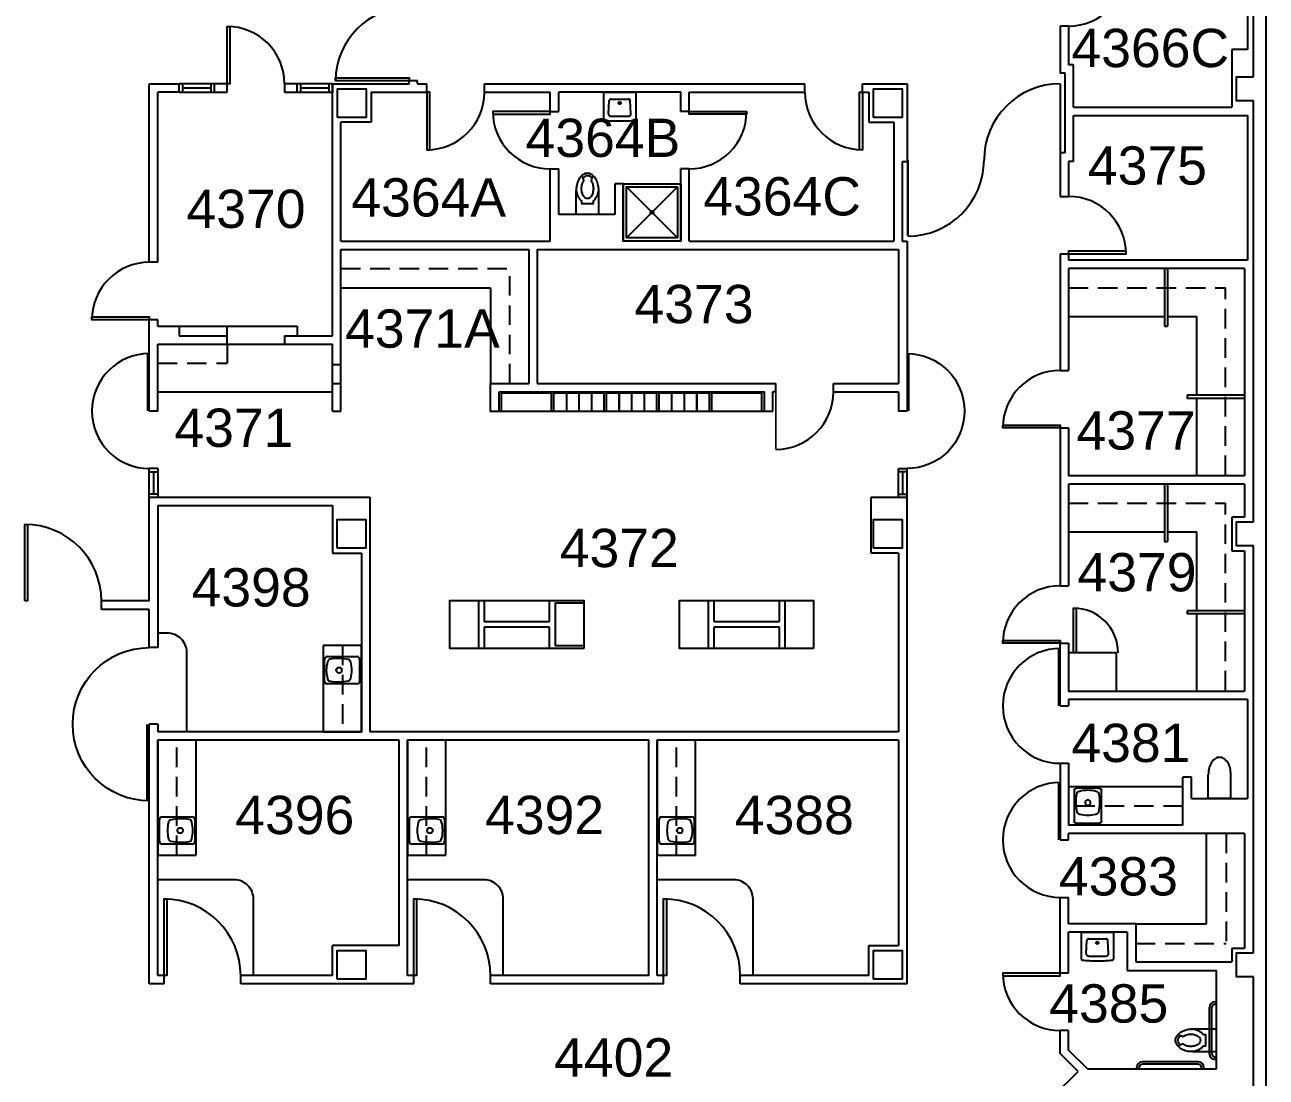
# Model space of a CAD drawing. Header units: inches. Extents: x -1050 to 5570, y -48 to 4302.
# Drawn here: x 4733 to 5510, y 839 to 1498 of the extents above; entities that cross this region are included whole.
import ezdxf

# ---------------------------------------------------------------- set-up
doc = ezdxf.new("R2010")
doc.units = ezdxf.units.IN
doc.header["$LTSCALE"] = 98
doc.header["$MEASUREMENT"] = 0
doc.linetypes.add('HIDDEN2', pattern=[0.1875, 0.125, -0.0625])
doc.layers.get('0').update_dxf_attribs({"linetype": 'CONTINUOUS'})
for name, color, linetype in [('A-ANNO-ROOM', 4, 'CONTINUOUS'), ('A-DOOR', 2, 'CONTINUOUS'), ('A-FLOR-CASE', 3, 'CONTINUOUS'), ('A-FLOR-CASE-UPPR', 3, 'HIDDEN2'), ('A-FLOR-PFIX', 2, 'CONTINUOUS'), ('A-GLAZ', 2, 'CONTINUOUS'), ('A-WALL-FULL', 6, 'CONTINUOUS'), ('X-CLNG-TRAK', 3, 'CONTINUOUS')]:
    doc.layers.add(name, color=color, linetype=linetype)
doc.styles.add('Arial', font='arial.ttf')

# ---------------------------------------------------------------- blocks, each defined once
blk = doc.blocks.new('DOOR-N')
at = {"const_width": 0.0278}
blk.add_lwpolyline([(1, 0), (1, 1)], dxfattribs=at)
blk.add_arc((1, 0), 1, 90, 180)
blk = doc.blocks.new('DOOR-N2')
at = {"const_width": 0.0278}
blk.add_lwpolyline([(1, 0.03), (2, 0.03)], dxfattribs=at)
blk.add_arc((1, 0), 1, 0, 180)
blk = doc.blocks.new('LAV-CTR2')
for p, q in [((-8.5, 2.5), (-8.5, 21.5)), ((-7, 23), (7, 23)), ((8.5, 21.5), (8.5, 2.5)), ((7, 1), (-7, 1))]:
    blk.add_line(p, q)
blk.add_circle((0, 10.09), 1.75)
for centre, radius, start, end in [((-7, 21.5), 1.5, 90, 180), ((21.78, 9.51), 29.15, 167.31812, 189.80885), ((-4.7, 15.51), 2, 97.52315, 168.35875), ((0, -2.51), 20.6, 76.07623, 103.92377), ((4.7, 15.51), 2, 11.64125, 82.47685), ((-21.78, 9.51), 29.15, 350.19078, 12.6807), ((7, 21.5), 1.5, 0, 90), ((-7, 2.5), 1.5, 180, 270), ((-4.96, 4.86), 2, 189.00619, 260.5095), ((0, 20.18), 18.08, 252.97759, 287.02759), ((4.96, 4.86), 2, 279.49337, 350.99464), ((7, 2.5), 1.5, 270, 0)]:
    blk.add_arc(centre, radius, start, end)
blk = doc.blocks.new('COL-NW')
blk.add_lwpolyline([(-9, -9), (-9, 9), (9, 9), (9, -9)], close=True)
blk = doc.blocks.new('SHOWER')
for p, q in [((-34, 34), (-2, 2)), ((-2, 34), (-34, 2))]:
    blk.add_line(p, q)
for points in [[(-36, 36), (0, 36), (0, 0), (-36, 0)], [(-34, 34), (-2, 34), (-2, 2), (-34, 2)]]:
    blk.add_lwpolyline(points, close=True)
blk.add_circle((-18, 18), 1)
blk = doc.blocks.new('LAVHC4')
for p, q in [((-9.5, 0), (9.5, 0)), ((-10, -17.046589), (-10, -0.5)), ((-7.037044, -13.416795), (-6.580252, -5.19453)), ((-5.581791, -4.25), (5.581791, -4.25)), ((7.037044, -13.416795), (6.580252, -5.19453)), ((10, -0.5), (10, -17.046589)), ((-5.539354, -15), (5.539354, -15))]:
    blk.add_line(p, q)
for points in [[(-9.5, 0, 0.065543), (-9.648516, -0.019553, 0.087946), (-9.75, -0.066987, 0.043207), (-9.849429, -0.150571, 0.043207), (-9.933013, -0.25, 0.087946), (-9.980447, -0.351484, 0.065543), (-10, -0.5)], [(10, -0.5, 0.065543), (9.980447, -0.351484, 0.087946), (9.933013, -0.25, 0.043207), (9.849429, -0.150571, 0.043207), (9.75, -0.066987, 0.087946), (9.648516, -0.019553, 0.065543), (9.5, 0)], [(-5.581791, -4.25, 0.063221), (-5.869829, -4.286566, 0.085725), (-6.065686, -4.374874, 0.040781), (-6.261236, -4.53176, 0.040781), (-6.428729, -4.718307, 0.085725), (-6.527764, -4.908965, 0.063221), (-6.580252, -5.19453)], [(6.580252, -5.19453, 0.063221), (6.527764, -4.908965, 0.085725), (6.428729, -4.718307, 0.040781), (6.261236, -4.53176, 0.040781), (6.065686, -4.374874, 0.085725), (5.869829, -4.286566, 0.063221), (5.581791, -4.25)], [(-7.037044, -13.416795, 0.050866), (-7.020454, -13.776064, 0.073218), (-6.947859, -14.015861, 0.028563), (-6.762423, -14.357529, 0.050866), (-6.629034, -14.530823, 0.050866), (-6.463406, -14.673619, 0.028563), (-6.132551, -14.877722, 0.073218), (-5.897149, -14.963507, 0.050866), (-5.539354, -15)], [(5.539354, -15, 0.050866), (5.897149, -14.963507, 0.073218), (6.132551, -14.877722, 0.028563), (6.463406, -14.673619, 0.050866), (6.629034, -14.530823, 0.050866), (6.762423, -14.357529, 0.028563), (6.947859, -14.015861, 0.073218), (7.020454, -13.776064, 0.050866), (7.037044, -13.416795)], [(-10, -17.046589, 0.061553), (-9.982606, -17.187347, 0.084107), (-9.940741, -17.282697, 0.039062), (-9.865923, -17.379174, 0.039062), (-9.777011, -17.46284, 0.084107), (-9.686081, -17.513595, 0.061553), (-9.547619, -17.544316)], [(-9.547619, -17.544316, 0.007949), (-5.398899, -17.874775, 0.014949), (-3.186834, -17.949334, 0.000949), (0, -17.955385, 0.000949), (3.186834, -17.949334, 0.014949), (5.398899, -17.874775, 0.007949), (9.547619, -17.544316)], [(9.547619, -17.544316, 0.061553), (9.686081, -17.513595, 0.084107), (9.777011, -17.46284, 0.039062), (9.865923, -17.379174, 0.039062), (9.940741, -17.282697, 0.084107), (9.982606, -17.187347, 0.061553), (10, -17.046589)]]:
    blk.add_lwpolyline(points, format="xyb")
blk.add_lwpolyline([(0.704769, -7.006515, -0.043661), (0.649519, -7.125, -0.043661), (0.574533, -7.232091, -0.043661), (0.482091, -7.324533, -0.043661), (0.375, -7.399519, -0.043661), (0.256515, -7.454769, -0.043661), (0.130236, -7.488606, -0.043661), (0, -7.5, -0.043661), (-0.130236, -7.488606, -0.043661), (-0.256515, -7.454769, -0.043661), (-0.375, -7.399519, -0.043661), (-0.482091, -7.324533, -0.043661), (-0.574533, -7.232091, -0.043661), (-0.649519, -7.125, -0.043661), (-0.704769, -7.006515, -0.043661), (-0.738606, -6.880236, -0.043661), (-0.75, -6.75, -0.043661), (-0.738606, -6.619764, -0.043661), (-0.704769, -6.493485, -0.043661), (-0.649519, -6.375, -0.043661), (-0.574533, -6.267909, -0.043661), (-0.482091, -6.175467, -0.043661), (-0.375, -6.100481, -0.043661), (-0.256515, -6.045231, -0.043661), (-0.130236, -6.011394, -0.043661), (0, -6, -0.043661), (0.130236, -6.011394, -0.043661), (0.256515, -6.045231, -0.043661), (0.375, -6.100481, -0.043661), (0.482091, -6.175467, -0.043661), (0.574533, -6.267909, -0.043661), (0.649519, -6.375, -0.043661), (0.704769, -6.493485, -0.043661), (0.738606, -6.619764, -0.043661), (0.75, -6.75, -0.043661), (0.738606, -6.880236, -0.043661)], format="xyb", close=True)
blk = doc.blocks.new('TOILET3')
for p, q in [((-2.504894, -21.068753), (-2.504894, -21.068753)), ((-3.603083, -23.831759), (-3.603083, -23.831759))]:
    blk.add_line(p, q)
for points in [[(-6.93083, -16.399601, -0.022673), (-7, -14.875), (-7, 0), (-3.020761, 0), (0, 0), (3.020761, 0), (7, 0), (7, -14.875)], [(-6.937926, -16.211212, -0.074934), (-6.387938, -12.562014, -0.085426), (-4.920528, -9.670474, -0.066386), (-3.550098, -8.264603), (-3.550098, -6.711212), (3.449902, -6.711212), (3.449902, -8.264603, -0.066386), (4.820333, -9.670474, -0.085426), (6.287743, -12.562014, -0.111314), (6.709134, -17.991061)], [(3.991504, -23.722377, -0.562484), (3.158962, -23.529526), (2.424162, -21.300368, -0.238976), (2.492058, -20.853364, 0.08035), (3.421006, -18.976205, 0.074934), (3.837731, -16.211212, 0.074934), (3.421006, -13.446218, 0.085426), (2.414145, -11.462194, 0.066386), (1.597345, -10.624271, 0.330534), (-1.69754, -10.624271, 0.066386), (-2.51434, -11.462194, 0.085426), (-3.521201, -13.446218, 0.074934), (-3.937926, -16.211212, 0.074934), (-3.521201, -18.976205, 0.08035), (-2.592253, -20.853364, -0.238976), (-2.524357, -21.300368), (-3.250575, -23.503493, -0.549653), (-4.069149, -23.710095)], [(0, -25.75, 0.143932), (2.498761, -25.015482, 0.107177), (4.949747, -22.564786, 0.077997), (6.431696, -19.212481, 0.065232), (7, -14.875)], [(-2.976493, -22.67201, 0.063273), (-1.687041, -23.754089, 0.143932), (0, -24.25)], [(0, -24.25, 0.143932), (1.687041, -23.754089, 0.059203), (2.902316, -22.750942)], [(-4.023967, -23.748064, 0.06085), (-2.498761, -25.015482, 0.143932), (0, -25.75)]]:
    blk.add_lwpolyline(points, format="xyb")
for centre, radius, start, end in [((5.443363, -16.211212), 12.38129, 180, 197.141641), ((2.746106, -17.043143), 9.558648, 197.141641, 216.672481), ((1.035634, -18.316811), 7.426057, 216.672481, 226.574161)]:
    blk.add_arc(centre, radius, start, end)
blk = doc.blocks.new('HCT-L')
for p, q in [((-15.5, -21.07), (-15.5, -21.07)), ((-14.4, -23.83), (-14.4, -23.83))]:
    blk.add_line(p, q)
for points in [[(-11.07, -16.4, 0.022673), (-11, -14.88), (-11, 0), (-14.98, 0), (-18, 0), (-21.02, 0), (-25, 0), (-25, -14.88)], [(-11.06, -16.21, 0.074934), (-11.61, -12.56, 0.085426), (-13.08, -9.67, 0.066386), (-14.45, -8.26), (-14.45, -6.71), (-21.45, -6.71), (-21.45, -8.26, 0.066386), (-22.82, -9.67, 0.085426), (-24.29, -12.56, 0.111314), (-24.71, -17.99)], [(-18, -25.75, -0.143932), (-20.5, -25.02, -0.107177), (-22.95, -22.56, -0.077997), (-24.43, -19.21, -0.065232), (-25, -14.88)], [(-21.99, -23.72, 0.562484), (-21.16, -23.53), (-20.42, -21.3, 0.238976), (-20.49, -20.85, -0.08035), (-21.42, -18.98, -0.074934), (-21.84, -16.21, -0.074934), (-21.42, -13.45, -0.085426), (-20.41, -11.46, -0.066386), (-19.6, -10.62, -0.330534), (-16.3, -10.62, -0.066386), (-15.49, -11.46, -0.085426), (-14.48, -13.45, -0.074934), (-14.06, -16.21, -0.074934), (-14.48, -18.98, -0.08035), (-15.41, -20.85, 0.238976), (-15.48, -21.3), (-14.75, -23.5, 0.549653), (-13.93, -23.71)], [(-18, -24.25, -0.143932), (-19.69, -23.75, -0.059203), (-20.9, -22.75)], [(-15.02, -22.67, -0.063273), (-16.31, -23.75, -0.143932), (-18, -24.25)], [(-13.98, -23.75, -0.06085), (-15.5, -25.02, -0.143932), (-18, -25.75)]]:
    blk.add_lwpolyline(points, format="xyb")
for centre, radius, start, end in [((-19.04, -18.32), 7.43, 313.42584, 323.32752), ((-20.75, -17.04), 9.56, 323.32752, 342.85836), ((-23.44, -16.21), 12.38, 342.85836, 0)]:
    blk.add_arc(centre, radius, start, end)
at = {"layer": 'A-FLOR-PFIX'}
for p, q in [((-42, 0), (-42, -1)), ((-40.5, 0), (-40.5, -1)), ((-7.5, 0), (-7.5, -1)), ((-6, 0), (-6, -1)), ((-9.5, -3), (-38.5, -3)), ((-9.5, -4.5), (-38.5, -4.5)), ((-4.5, -11.5), (-4.5, -46.5)), ((-3, -11.5), (-3, -46.5)), ((0, -8), (-1, -8)), ((0, -9.5), (-1, -9.5)), ((0, -48.5), (-1, -48.5)), ((0, -50), (-1, -50))]:
    blk.add_line(p, q, dxfattribs=at)
for centre, radius, start, end in [((-38.5, -1), 3.5, 180, 270), ((-38.5, -1), 2, 180, 270), ((-9.5, -1), 3.5, 270, 0), ((-9.5, -1), 2, 270, 0), ((-1, -11.5), 3.5, 90, 180), ((-1, -11.5), 2, 90, 180), ((-1, -46.5), 3.5, 180, 270), ((-1, -46.5), 2, 180, 270)]:
    blk.add_arc(centre, radius, start, end, dxfattribs=at)
blk = doc.blocks.new('LAVHC3-R')
for p, q in [((0, 8.5), (0, 27.5)), ((0.5, 28), (17.046589, 28)), ((4.25, 12.418209), (4.25, 23.581791)), ((13.416795, 25.037044), (5.19453, 24.580252)), ((15, 12.460646), (15, 23.539354)), ((17.046589, 8), (0.5, 8)), ((13.416795, 10.962956), (5.19453, 11.419748))]:
    blk.add_line(p, q)
for points in [[(0.5, 28, 0.065543), (0.351484, 27.980447, 0.087946), (0.25, 27.933013, 0.043207), (0.150571, 27.849429, 0.043207), (0.066987, 27.75, 0.087946), (0.019553, 27.648516, 0.065543), (0, 27.5)], [(5.19453, 24.580252, 0.063221), (4.908965, 24.527764, 0.085725), (4.718307, 24.428729, 0.040781), (4.53176, 24.261236, 0.040781), (4.374874, 24.065686, 0.085725), (4.286566, 23.869829, 0.063221), (4.25, 23.581791)], [(15, 23.539354, 0.050866), (14.963507, 23.897149, 0.073218), (14.877722, 24.132551, 0.028563), (14.673619, 24.463406, 0.050866), (14.530823, 24.629034, 0.050866), (14.357529, 24.762423, 0.028563), (14.015861, 24.947859, 0.073218), (13.776064, 25.020454, 0.050866), (13.416795, 25.037044)], [(17.544316, 27.547619, 0.061553), (17.513595, 27.686081, 0.084107), (17.46284, 27.777011, 0.039062), (17.379174, 27.865923, 0.039062), (17.282697, 27.940741, 0.084107), (17.187347, 27.982606, 0.061553), (17.046589, 28)], [(17.544316, 8.452381, 0.007949), (17.874775, 12.601101, 0.014949), (17.949334, 14.813166, 0.000949), (17.955385, 18, 0.000949), (17.949334, 21.186834, 0.014949), (17.874775, 23.398899, 0.007949), (17.544316, 27.547619)], [(0, 8.5, 0.065543), (0.019553, 8.351484, 0.087946), (0.066987, 8.25, 0.043207), (0.150571, 8.150571, 0.043207), (0.25, 8.066987, 0.087946), (0.351484, 8.019553, 0.065543), (0.5, 8)], [(4.25, 12.418209, 0.063221), (4.286566, 12.130171, 0.085725), (4.374874, 11.934314, 0.040781), (4.53176, 11.738764, 0.040781), (4.718307, 11.571271, 0.085725), (4.908965, 11.472236, 0.063221), (5.19453, 11.419748)], [(13.416795, 10.962956, 0.050866), (13.776064, 10.979546, 0.073218), (14.015861, 11.052141, 0.028563), (14.357529, 11.237577, 0.050866), (14.530823, 11.370966, 0.050866), (14.673619, 11.536594, 0.028563), (14.877722, 11.867449, 0.073218), (14.963507, 12.102851, 0.050866), (15, 12.460646)], [(17.046589, 8, 0.061553), (17.187347, 8.017394, 0.084107), (17.282697, 8.059259, 0.039062), (17.379174, 8.134077, 0.039062), (17.46284, 8.222989, 0.084107), (17.513595, 8.313919, 0.061553), (17.544316, 8.452381)]]:
    blk.add_lwpolyline(points, format="xyb")
blk.add_lwpolyline([(7.006515, 18.704769, -0.043661), (7.125, 18.649519, -0.043661), (7.232091, 18.574533, -0.043661), (7.324533, 18.482091, -0.043661), (7.399519, 18.375, -0.043661), (7.454769, 18.256515, -0.043661), (7.488606, 18.130236, -0.043661), (7.5, 18, -0.043661), (7.488606, 17.869764, -0.043661), (7.454769, 17.743485, -0.043661), (7.399519, 17.625, -0.043661), (7.324533, 17.517909, -0.043661), (7.232091, 17.425467, -0.043661), (7.125, 17.350481, -0.043661), (7.006515, 17.295231, -0.043661), (6.880236, 17.261394, -0.043661), (6.75, 17.25, -0.043661), (6.619764, 17.261394, -0.043661), (6.493485, 17.295231, -0.043661), (6.375, 17.350481, -0.043661), (6.267909, 17.425467, -0.043661), (6.175467, 17.517909, -0.043661), (6.100481, 17.625, -0.043661), (6.045231, 17.743485, -0.043661), (6.011394, 17.869764, -0.043661), (6, 18, -0.043661), (6.011394, 18.130236, -0.043661), (6.045231, 18.256515, -0.043661), (6.100481, 18.375, -0.043661), (6.175467, 18.482091, -0.043661), (6.267909, 18.574533, -0.043661), (6.375, 18.649519, -0.043661), (6.493485, 18.704769, -0.043661), (6.619764, 18.738606, -0.043661), (6.75, 18.75, -0.043661), (6.880236, 18.738606, -0.043661)], format="xyb", close=True)
blk = doc.blocks.new('HOPPER')
for points in [[(-1.51, 25.75, 0.143932), (-4.01, 25.02, 0.107177), (-6.46, 22.56, 0.077997), (-7.94, 19.21, 0.065232), (-8.51, 14.88)], [(2.51, 23.75, 0.06085), (0.99, 25.02, 0.143932), (-1.51, 25.75)], [(5.42, 16.4, -0.022673), (5.49, 14.88), (5.49, 0), (1.51, 0), (-1.51, 0), (-4.53, 0), (-8.51, 0), (-8.51, 14.88)]]:
    blk.add_lwpolyline(points, format="xyb")
for centre, radius, start, end in [((-2.55, 18.32), 7.43, 36.67248, 46.57416), ((-4.26, 17.04), 9.56, 17.14164, 36.67248), ((-6.95, 16.21), 12.38, 0, 17.14164)]:
    blk.add_arc(centre, radius, start, end)
blk = doc.blocks.new('*U62')
for p, q in [((0, 0), (0, 0)), ((-46, 0), (-46, 0))]:
    blk.add_line(p, q)
blk.add_lwpolyline([(0, 0), (0, -46), (-1.75, -46), (-1.75, 0)], close=True)
blk.add_arc((0, 0), 46, 180, 270)
blk = doc.blocks.new('*U63')
for p, q in [((0, 0), (0, 0)), ((-36, 0), (-36, 0))]:
    blk.add_line(p, q)
blk.add_lwpolyline([(0, 0), (0, -36), (-1.75, -36), (-1.75, 0)], close=True)
blk.add_arc((0, 0), 36, 180, 270)
blk = doc.blocks.new('*U76')
for p, q in [((0, 0), (0, 0)), ((-36, 0), (-36, 0))]:
    blk.add_line(p, q)
blk.add_lwpolyline([(0, 0), (0, 36), (-1.75, 36), (-1.75, 0)], close=True)
blk.add_arc((0, 0), 36, 90, 180)
blk = doc.blocks.new('*U77')
for p, q in [((0, 0), (0, 0)), ((36, 0), (36, 0))]:
    blk.add_line(p, q)
blk.add_lwpolyline([(0, 0), (0, 36), (1.75, 36), (1.75, 0)], close=True)
blk.add_arc((0, 0), 36, 0, 90)
blk = doc.blocks.new('*U71')
for p, q in [((0, 0), (0, 0)), ((36, 0), (36, 0))]:
    blk.add_line(p, q)
blk.add_lwpolyline([(0, 0), (0, 36), (1.75, 36), (1.75, 0)], close=True)
blk.add_arc((0, 0), 36, 0, 90)
blk = doc.blocks.new('*U78')
for p, q in [((0, 0), (0, 0)), ((36, 0), (36, 0))]:
    blk.add_line(p, q)
blk.add_lwpolyline([(0, 0), (0, -36), (1.75, -36), (1.75, 0)], close=True)
blk.add_arc((0, 0), 36, 270, 0)
blk = doc.blocks.new('*U79')
for p, q in [((0, 0), (0, 0)), ((-36, 0), (-36, 0))]:
    blk.add_line(p, q)
blk.add_lwpolyline([(0, 0), (0, -36), (-1.75, -36), (-1.75, 0)], close=True)
blk.add_arc((0, 0), 36, 180, 270)
blk = doc.blocks.new('*U80')
for p, q in [((0, 0), (0, 0)), ((-48, 0), (-48, 0))]:
    blk.add_line(p, q)
blk.add_lwpolyline([(0, 0), (0, -48), (-1.75, -48), (-1.75, 0)], close=True)
blk.add_arc((0, 0), 48, 180, 270)
blk = doc.blocks.new('*U82')
for p, q in [((0, 0), (0, 0)), ((36, 0), (36, 0))]:
    blk.add_line(p, q)
blk.add_lwpolyline([(0, 0), (0, -36), (1.75, -36), (1.75, 0)], close=True)
blk.add_arc((0, 0), 36, 270, 0)
blk = doc.blocks.new('*U83')
for p, q in [((0, 0), (0, 0)), ((-36, 0), (-36, 0))]:
    blk.add_line(p, q)
blk.add_lwpolyline([(0, 0), (0, 36), (-1.75, 36), (-1.75, 0)], close=True)
blk.add_arc((0, 0), 36, 90, 180)
blk = doc.blocks.new('*U84')
for p, q in [((0, 0), (0, 0)), ((36, 0), (36, 0))]:
    blk.add_line(p, q)
blk.add_lwpolyline([(0, 0), (0, 36), (1.75, 36), (1.75, 0)], close=True)
blk.add_arc((0, 0), 36, 0, 90)
blk = doc.blocks.new('*U117')
for p, q in [((0, 0), (0, 0)), ((28, 0), (28, 0))]:
    blk.add_line(p, q)
blk.add_lwpolyline([(0, 0), (0, 28), (1.75, 28), (1.75, 0)], close=True)
blk.add_arc((0, 0), 28, 0, 90)

msp = doc.modelspace()

# ---------------------------------------------------------------- linework, layer by layer
at = {"layer": 'A-FLOR-CASE'}
for p, q in [((5446.55, 1345.42), (5446.55, 1309.42)), ((5448.55, 1345.42), (5448.55, 1309.42)), ((4930.55, 1333.43), (5024.42, 1333.43)), ((5024.42, 1333.43), (5024.42, 1273.43)), ((5386.55, 1315.42), (5446.55, 1315.42)), ((5448.55, 1315.42), (5466.8, 1315.42)), ((5466.8, 1266.05), (5466.8, 1315.42)), ((5446.55, 1309.42), (5448.55, 1309.42)), ((4815.85, 1268.18), (4925.3, 1268.18)), ((5071.86, 1267.68), (5071.86, 1256.18)), ((5079.72, 1267.68), (5079.72, 1256.18)), ((5087.59, 1267.68), (5087.59, 1256.18)), ((5104.81, 1267.68), (5104.81, 1256.18)), ((5112.67, 1267.68), (5112.67, 1256.18)), ((5120.54, 1267.68), (5120.54, 1256.18)), ((5137.76, 1267.68), (5137.76, 1256.18)), ((5145.62, 1267.68), (5145.62, 1256.18)), ((5153.49, 1267.68), (5153.49, 1256.18)), ((5460.8, 1266.05), (5460.8, 1264.05)), ((5496.8, 1266.05), (5460.8, 1266.05)), ((5496.8, 1264.05), (5460.8, 1264.05)), ((5466.8, 1216.05), (5466.8, 1264.05)), ((5029.67, 1256.18), (5195.92, 1256.18)), ((5446.55, 1210.43), (5446.55, 1174.43)), ((5448.55, 1210.43), (5448.55, 1174.43)), ((5386.55, 1180.43), (5446.55, 1180.43)), ((5446.55, 1174.43), (5448.55, 1174.43)), ((5448.55, 1180.43), (5466.8, 1180.43)), ((5466.8, 1131.05), (5466.8, 1180.43)), ((5496.8, 1131.05), (5460.8, 1131.05)), ((5460.8, 1131.05), (5460.8, 1129.05)), ((5496.8, 1129.05), (5460.8, 1129.05)), ((5466.8, 1081.05), (5466.8, 1129.05)), ((5472.8, 991.43), (5472.8, 934.93)), ((5428.55, 934.93), (5472.8, 934.93))]:
    msp.add_line(p, q, dxfattribs=at)
for points in [[(5072.11, 1256.18), (5072.11, 1267.68)], [(5079.97, 1256.18), (5079.97, 1267.68)], [(5087.84, 1256.18), (5087.84, 1267.68)], [(5105.06, 1256.18), (5105.06, 1267.68)], [(5112.92, 1256.18), (5112.92, 1267.68)], [(5120.79, 1256.18), (5120.79, 1267.68)], [(5138.01, 1256.18), (5138.01, 1267.68)], [(5145.87, 1256.18), (5145.87, 1267.68)], [(5153.74, 1256.18), (5153.74, 1267.68)]]:
    msp.add_lwpolyline(points, dxfattribs=at)
for points in [[(5082.8, 1107.49), (4998.8, 1107.49), (4998.8, 1137.49), (5082.8, 1137.49)], [(5226.8, 1107.49), (5142.8, 1107.49), (5142.8, 1137.49), (5226.8, 1137.49)], [(4919.55, 1109.18), (4919.55, 1055.18), (4943.55, 1055.18), (4943.55, 1109.18)], [(4839.85, 977.93), (4839.85, 1049.93), (4815.85, 1049.93), (4815.85, 977.93)], [(4996.33, 977.93), (4996.33, 1049.93), (4972.33, 1049.93), (4972.33, 977.93)], [(5152.82, 977.93), (5152.82, 1049.93), (5128.82, 1049.93), (5128.82, 977.93)]]:
    msp.add_lwpolyline(points, close=True, dxfattribs=at)
at = {"layer": 'A-FLOR-CASE-UPPR'}
for p, q in [((4930.55, 1345.43), (5036.42, 1345.43)), ((5036.42, 1273.43), (5036.42, 1345.43)), ((5386.55, 1333.42), (5484.8, 1333.42)), ((5484.8, 1216.05), (5484.8, 1333.42)), ((4859.3, 1298.18), (4859.3, 1286.18)), ((4815.85, 1286.18), (4859.3, 1286.18)), ((5386.55, 1198.43), (5484.8, 1198.43)), ((5484.8, 1081.05), (5484.8, 1198.43)), ((4931.55, 1109.18), (4931.55, 1055.18)), ((4827.85, 977.93), (4827.85, 1049.93)), ((4984.33, 977.93), (4984.33, 1049.93)), ((5140.82, 977.93), (5140.82, 1049.93)), ((5458.17, 1008.68), (5386.55, 1008.68)), ((5485.3, 991.43), (5485.3, 922.43)), ((5428.55, 922.43), (5485.3, 922.43))]:
    msp.add_line(p, q, dxfattribs=at)
at = {"layer": 'A-GLAZ'}
for p, q in [((4829.3, 1455.93), (4829.3, 1461.18)), ((4829.3, 1455.93), (4851.3, 1455.93)), ((4831.3, 1461.18), (4831.3, 1455.93)), ((4849.3, 1458.56), (4831.3, 1458.56)), ((4851.3, 1461.18), (4851.3, 1455.93)), ((4903.3, 1455.93), (4903.3, 1461.18)), ((4903.3, 1455.93), (4925.3, 1455.93)), ((4905.3, 1461.18), (4905.3, 1455.93)), ((4923.3, 1458.56), (4905.3, 1458.56)), ((4925.3, 1461.18), (4925.3, 1455.93))]:
    msp.add_line(p, q, dxfattribs=at)
for points in [[(4851.3, 1461.18), (4829.3, 1461.18)], [(4849.3, 1455.93), (4849.3, 1461.18)], [(4925.3, 1461.18), (4903.3, 1461.18)], [(4923.3, 1455.93), (4923.3, 1461.18)]]:
    msp.add_lwpolyline(points, dxfattribs=at)
at = {"layer": 'A-WALL-FULL'}
for p, q in [((5510.3, 650.18), (5510.3, 2518.18)), ((5502.3, 1465.67), (5502.3, 1711.68)), ((5498.67, 1537.42), (5498.67, 1482.67)), ((5381.3, 1497.42), (5381.3, 1467.93)), ((5386.55, 1497.42), (5381.3, 1497.42)), ((5386.55, 1497.42), (5386.55, 1473.18)), ((5498.67, 1482.67), (5488.8, 1482.67)), ((5488.8, 1482.67), (5488.8, 1446.67)), ((5389.55, 1473.18), (5386.55, 1473.18)), ((5389.55, 1446.67), (5389.55, 1473.18)), ((4978.55, 1463.18), (4973.3, 1463.18)), ((4973.3, 1461.18), (4973.3, 1463.18)), ((4978.55, 1461.18), (4978.55, 1463.18)), ((5384.3, 1467.93), (5381.3, 1467.93)), ((5384.3, 1417.93), (5384.3, 1467.93)), ((4810.6, 1349.43), (4810.6, 1461.18)), ((4810.6, 1461.18), (4829.3, 1461.18)), ((4815.85, 1349.43), (4815.85, 1455.93)), ((4829.3, 1455.93), (4815.85, 1455.93)), ((4859.3, 1461.18), (4851.3, 1461.18)), ((4851.3, 1455.93), (4859.3, 1455.93)), ((4859.3, 1455.93), (4859.3, 1461.18)), ((4895.3, 1461.18), (4895.3, 1455.93)), ((4903.3, 1461.18), (4895.3, 1461.18)), ((4895.3, 1455.93), (4903.3, 1455.93)), ((4925.3, 1303.43), (4925.3, 1461.18)), ((4925.3, 1461.18), (4973.3, 1461.18)), ((4949.55, 1455.93), (4984.55, 1455.93)), ((4949.55, 1455.93), (4949.55, 1437.18)), ((4978.55, 1461.18), (4984.55, 1461.18)), ((4984.55, 1455.93), (4984.55, 1461.18)), ((5020.55, 1461.18), (5221.3, 1461.18)), ((5020.55, 1455.93), (5020.55, 1461.18)), ((5020.55, 1455.93), (5061.8, 1455.93)), ((5061.8, 1443.93), (5061.8, 1455.93)), ((5143.55, 1455.93), (5067.05, 1455.93)), ((5067.05, 1443.93), (5067.05, 1455.93)), ((5143.55, 1443.93), (5143.55, 1455.93)), ((5148.8, 1455.93), (5221.3, 1455.93)), ((5148.8, 1443.93), (5148.8, 1455.93)), ((5221.3, 1455.93), (5221.3, 1461.18)), ((5257.3, 1461.18), (5285.3, 1461.18)), ((5257.3, 1455.93), (5257.3, 1461.18)), ((5257.3, 1455.93), (5261.3, 1455.93)), ((5261.3, 1455.93), (5261.3, 1437.18)), ((5285.3, 1461.18), (5285.3, 1412.68)), ((5389.55, 1446.67), (5488.8, 1446.67)), ((5502.3, 1186.68), (5502.3, 1450.67)), ((5061.8, 1443.93), (5067.05, 1443.93)), ((5148.8, 1443.93), (5143.55, 1443.93)), ((5389.55, 1441.42), (5498.67, 1441.42)), ((5389.55, 1412.68), (5389.55, 1441.42)), ((5498.67, 1441.42), (5498.67, 1350.67)), ((4930.55, 1362.68), (4930.55, 1437.18)), ((4949.55, 1437.18), (4930.55, 1437.18)), ((5261.3, 1437.18), (5277.05, 1437.18)), ((5277.05, 1437.18), (5277.05, 1362.68)), ((5381.3, 1417.93), (5381.3, 1390.67)), ((5384.3, 1417.93), (5381.3, 1417.93)), ((5061.8, 1362.68), (5061.8, 1407.93)), ((5061.8, 1407.93), (5067.05, 1407.93)), ((5067.05, 1379.43), (5067.05, 1407.93)), ((5143.55, 1362.68), (5143.55, 1407.93)), ((5148.8, 1407.93), (5143.55, 1407.93)), ((5148.8, 1362.68), (5148.8, 1407.93)), ((5282.3, 1412.68), (5282.3, 1362.68)), ((5282.3, 1412.68), (5285.3, 1412.68)), ((5389.55, 1412.68), (5386.55, 1412.68)), ((5386.55, 1412.68), (5386.55, 1390.67)), ((5102.3, 1398.68), (5102.3, 1379.43)), ((5107.55, 1398.68), (5102.3, 1398.68)), ((5107.55, 1398.68), (5107.55, 1362.68)), ((5381.3, 1390.67), (5386.55, 1390.67)), ((5102.3, 1379.43), (5067.05, 1379.43)), ((4930.55, 1362.68), (5061.8, 1362.68)), ((5143.55, 1362.68), (5107.55, 1362.68)), ((5148.8, 1362.68), (5277.05, 1362.68)), ((5282.3, 1362.68), (5285.3, 1362.68)), ((5285.3, 1362.68), (5285.3, 1256.18)), ((4930.55, 1357.43), (5048.42, 1357.43)), ((4930.55, 1256.18), (4930.55, 1357.43)), ((5048.42, 1357.43), (5048.42, 1273.43)), ((5053.67, 1357.43), (5280.05, 1357.43)), ((5053.67, 1357.43), (5053.67, 1273.43)), ((5280.05, 1357.43), (5280.05, 1273.43)), ((5381.3, 1354.67), (5381.3, 1281.68)), ((5381.3, 1354.67), (5386.55, 1354.67)), ((5386.55, 1354.67), (5386.55, 1350.67)), ((4815.85, 1349.43), (4810.6, 1349.43)), ((5498.67, 1350.67), (5386.55, 1350.67)), ((5386.55, 1345.42), (5386.55, 1281.68)), ((5496.8, 1345.42), (5386.55, 1345.42)), ((5496.8, 1345.42), (5496.8, 1215.68)), ((4810.6, 1256.18), (4810.6, 1313.43)), ((4815.85, 1313.43), (4810.6, 1313.43)), ((4815.85, 1309.43), (4815.85, 1313.43)), ((4815.85, 1309.43), (4903.3, 1309.43)), ((4829.3, 1309.43), (4829.3, 1303.43)), ((4859.3, 1298.18), (4859.3, 1309.43)), ((4903.3, 1309.43), (4903.3, 1303.43)), ((4829.3, 1303.43), (4859.3, 1303.43)), ((4895.3, 1303.43), (4925.3, 1303.43)), ((4895.3, 1303.43), (4895.3, 1298.18)), ((4815.85, 1298.18), (4925.3, 1298.18)), ((4815.85, 1256.18), (4815.85, 1298.18)), ((4925.3, 1256.18), (4925.3, 1298.18)), ((4925.3, 1285.43), (4930.55, 1285.43)), ((5381.3, 1281.68), (5386.55, 1281.68)), ((4925.3, 1273.43), (4930.55, 1273.43)), ((5024.42, 1273.43), (5048.42, 1273.43)), ((5024.42, 1256.18), (5024.42, 1273.43)), ((5029.67, 1268.18), (5195.92, 1268.18)), ((5029.67, 1256.18), (5029.67, 1268.18)), ((5031.17, 1267.68), (5062.62, 1267.68)), ((5031.17, 1256.18), (5031.17, 1267.68)), ((5053.67, 1273.43), (5203.17, 1273.43)), ((5062.62, 1256.18), (5062.62, 1267.68)), ((5064.12, 1256.18), (5064.12, 1267.68)), ((5064.12, 1267.68), (5095.57, 1267.68)), ((5095.57, 1256.18), (5095.57, 1267.68)), ((5097.07, 1267.68), (5128.52, 1267.68)), ((5097.07, 1256.18), (5097.07, 1267.68)), ((5128.52, 1256.18), (5128.52, 1267.68)), ((5130.02, 1256.18), (5130.02, 1267.68)), ((5130.02, 1267.68), (5161.47, 1267.68)), ((5161.47, 1256.18), (5161.47, 1267.68)), ((5162.97, 1267.68), (5194.42, 1267.68)), ((5162.97, 1256.18), (5162.97, 1267.68)), ((5194.42, 1256.18), (5194.42, 1267.68)), ((5195.92, 1256.18), (5195.92, 1268.18)), ((5203.17, 1268.18), (5201.17, 1268.18)), ((5201.17, 1256.18), (5201.17, 1268.18)), ((5203.17, 1268.18), (5203.17, 1273.43)), ((5239.17, 1273.43), (5280.05, 1273.43)), ((5239.17, 1268.18), (5239.17, 1273.43)), ((5239.17, 1268.18), (5280.05, 1268.18)), ((5280.05, 1268.18), (5280.05, 1256.18)), ((4815.85, 1256.18), (4810.6, 1256.18)), ((4925.3, 1256.18), (4930.55, 1256.18)), ((5023.95, 1256.18), (5029.67, 1256.18)), ((5195.92, 1256.18), (5201.17, 1256.18)), ((5285.3, 1256.18), (5280.05, 1256.18)), ((5381.3, 1245.68), (5381.3, 1146.68)), ((5381.3, 1245.68), (5386.55, 1245.68)), ((5386.55, 1245.68), (5386.55, 1215.68)), ((4810.6, 1137.18), (4810.6, 1220.18)), ((4815.85, 1220.18), (4810.6, 1220.18)), ((4813.23, 1218.18), (4813.23, 1204.18)), ((5285.3, 1218.18), (5280.05, 1218.18)), ((5282.67, 1204.18), (5282.67, 1218.18)), ((5285.3, 897.18), (5285.3, 1220.18)), ((5496.8, 1215.68), (5386.55, 1215.68)), ((5386.55, 1210.43), (5386.55, 1146.68)), ((5496.8, 1210.43), (5386.55, 1210.43)), ((5496.8, 1210.43), (5496.8, 1189.68)), ((4815.85, 1204.18), (4810.6, 1204.18)), ((4810.6, 1202.18), (4948.8, 1202.18)), ((4948.8, 1202.18), (4948.8, 1055.18)), ((5262.8, 1167.18), (5262.8, 1202.18)), ((5262.8, 1202.18), (5285.3, 1202.18)), ((5280.05, 1204.18), (5285.3, 1204.18)), ((4815.85, 1196.93), (4925.3, 1196.93)), ((4815.85, 1196.93), (4815.85, 1107.93)), ((4925.3, 1196.93), (4925.3, 1167.18)), ((5496.8, 1189.68), (5488.8, 1189.68)), ((5488.8, 1189.68), (5488.8, 1168.68)), ((4925.3, 1167.18), (4943.55, 1167.18)), ((4943.55, 1167.18), (4943.55, 1055.18)), ((5280.05, 1167.18), (5262.8, 1167.18)), ((5280.05, 1167.18), (5280.05, 1055.18)), ((5488.8, 1168.68), (5496.8, 1168.68)), ((5496.8, 1168.68), (5496.8, 1080.68)), ((5502.3, 916.68), (5502.3, 1171.68)), ((5381.3, 1146.68), (5386.55, 1146.68)), ((4780.6, 1131.93), (4780.6, 1137.18)), ((4810.6, 1137.18), (4780.6, 1137.18)), ((5016.8, 1137.49), (5016.8, 1107.49)), ((5020.3, 1137.49), (5020.3, 1124.31)), ((5061.3, 1124.31), (5061.3, 1137.49)), ((5064.8, 1135.99), (5082.8, 1135.99)), ((5064.8, 1135.99), (5064.8, 1108.99)), ((5160.8, 1137.49), (5160.8, 1107.49)), ((5164.3, 1137.49), (5164.3, 1124.31)), ((5205.3, 1124.31), (5205.3, 1137.49)), ((5208.8, 1137.49), (5208.8, 1107.49)), ((4810.6, 1131.93), (4780.6, 1131.93)), ((4810.6, 1107.93), (4810.6, 1131.93)), ((5020.3, 1124.31), (5061.3, 1124.31)), ((5061.3, 1120.68), (5020.3, 1120.68)), ((5020.3, 1120.68), (5020.3, 1107.49)), ((5061.3, 1107.49), (5061.3, 1120.68)), ((5164.3, 1124.31), (5205.3, 1124.31)), ((5205.3, 1120.68), (5164.3, 1120.68)), ((5164.3, 1120.68), (5164.3, 1107.49)), ((5205.3, 1107.49), (5205.3, 1120.68)), ((4815.85, 1107.93), (4810.6, 1107.93)), ((5082.8, 1108.99), (5064.8, 1108.99)), ((5381.3, 1071.43), (5381.3, 1110.68)), ((5381.3, 1110.68), (5386.55, 1110.68)), ((5498.67, 1075.43), (5386.55, 1075.43)), ((5386.55, 1075.43), (5386.55, 1071.43)), ((5498.67, 1075.43), (5498.67, 1013.43)), ((5381.3, 1071.43), (5386.55, 1071.43)), ((4810.6, 897.18), (4810.6, 1059.93)), ((4815.85, 1059.93), (4810.6, 1059.93)), ((4815.85, 1059.93), (4815.85, 1055.18)), ((4943.55, 1055.18), (4815.85, 1055.18)), ((4967.08, 1049.93), (4815.85, 1049.93)), ((4815.85, 902.43), (4815.85, 1049.93)), ((5280.05, 1055.18), (4948.8, 1055.18)), ((4967.08, 921.18), (4967.08, 1049.93)), ((5123.57, 1049.93), (4972.33, 1049.93)), ((4972.33, 902.43), (4972.33, 1049.93)), ((5123.57, 902.43), (5123.57, 1049.93)), ((5128.82, 902.43), (5128.82, 1049.93)), ((5280.05, 1049.93), (5128.82, 1049.93)), ((5280.05, 1049.93), (5280.05, 921.18)), ((5381.3, 1035.43), (5381.3, 987.43)), ((5381.3, 1035.43), (5386.55, 1035.43)), ((5386.55, 1035.43), (5386.55, 996.68)), ((5458.17, 996.68), (5458.17, 1026.68)), ((5463.42, 1026.68), (5458.17, 1026.68)), ((5463.42, 1013.43), (5463.42, 1026.68)), ((5458.17, 1020.68), (5386.55, 1020.68)), ((5463.42, 1013.43), (5498.67, 1013.43)), ((5458.17, 996.68), (5386.55, 996.68)), ((5496.8, 991.43), (5386.55, 991.43)), ((5386.55, 987.43), (5386.55, 991.43)), ((5496.8, 991.43), (5496.8, 919.43)), ((5381.3, 987.43), (5386.55, 987.43)), ((5381.3, 903.93), (5381.3, 951.43)), ((5381.3, 951.43), (5386.55, 951.43)), ((5386.55, 934.93), (5386.55, 951.43)), ((5428.55, 934.93), (5386.55, 934.93)), ((5428.55, 934.93), (5428.55, 910.93)), ((5423.3, 929.68), (5386.55, 929.68)), ((5386.55, 903.93), (5386.55, 929.68)), ((5423.3, 929.68), (5423.3, 905.68)), ((4925.3, 902.43), (4925.3, 921.18)), ((4967.08, 921.18), (4925.3, 921.18)), ((5261.3, 921.18), (5280.05, 921.18)), ((5261.3, 902.43), (5261.3, 921.18)), ((5488.8, 919.43), (5488.8, 910.93)), ((5496.8, 919.43), (5488.8, 919.43)), ((5428.55, 910.93), (5488.8, 910.93)), ((4819.85, 902.43), (4815.85, 902.43)), ((4819.85, 897.18), (4819.85, 902.43)), ((4867.85, 897.18), (4867.85, 902.43)), ((4925.3, 902.43), (4867.85, 902.43)), ((4976.33, 902.43), (4972.33, 902.43)), ((4976.33, 897.18), (4976.33, 902.43)), ((5123.57, 902.43), (5024.33, 902.43)), ((5024.33, 897.18), (5024.33, 902.43)), ((5132.82, 902.43), (5128.82, 902.43)), ((5132.82, 897.18), (5132.82, 902.43)), ((5261.3, 902.43), (5180.82, 902.43)), ((5180.82, 897.18), (5180.82, 902.43)), ((5386.55, 903.93), (5381.3, 903.93)), ((5423.3, 905.68), (5479.25, 905.68)), ((5479.25, 843.93), (5479.25, 905.68)), ((4819.85, 897.18), (4810.6, 897.18)), ((4976.33, 897.18), (4867.85, 897.18)), ((5132.82, 897.18), (5024.33, 897.18)), ((5285.3, 897.18), (5180.82, 897.18)), ((5502.3, 647.68), (5502.3, 901.68)), ((5381.3, 853.51), (5381.3, 867.93)), ((5386.55, 867.93), (5381.3, 867.93)), ((5386.55, 855.68), (5386.55, 867.93)), ((5398.3, 843.93), (5386.55, 855.68)), ((5392.41, 842.39), (5381.3, 853.51)), ((5376.86, 826.84), (5392.41, 842.39)), ((5398.3, 843.93), (5479.25, 843.93))]:
    msp.add_line(p, q, dxfattribs=at)
for points in [[(5502.3, 1450.67), (5491.8, 1450.67), (5491.8, 1465.67), (5502.3, 1465.67)], [(4810.6, 1218.18), (4815.85, 1218.18)], [(4815.85, 1220.18), (4815.85, 1202.18)], [(5280.05, 1202.18), (5280.05, 1220.18)], [(5280.05, 1220.18), (5285.3, 1220.18)], [(5502.3, 1171.68), (5491.8, 1171.68), (5491.8, 1186.68), (5502.3, 1186.68)], [(5386.55, 1110.68), (5386.55, 1080.68), (5496.8, 1080.68)], [(5416.55, 1080.68), (5416.55, 1104.68), (5386.55, 1104.68)], [(5502.3, 901.68), (5491.8, 901.68), (5491.8, 916.68), (5502.3, 916.68)]]:
    msp.add_lwpolyline(points, dxfattribs=at)
at = {"layer": 'X-CLNG-TRAK'}
for points in [[(4815.85, 1117.18), (4821.85, 1117.18, -0.414214), (4833.85, 1105.18), (4833.85, 1055.18)], [(4875.85, 902.43), (4875.85, 950.43, 0.414214), (4863.85, 962.43), (4815.85, 962.43)], [(5032.33, 902.43), (5032.33, 950.43, 0.414214), (5020.33, 962.43), (4972.33, 962.43)], [(5188.82, 902.43), (5188.82, 950.43, 0.414214), (5176.82, 962.43), (5128.82, 962.43)]]:
    msp.add_lwpolyline(points, format="xyb", dxfattribs=at)

# ---------------------------------------------------------------- block references
at = {"layer": 'A-DOOR'}
for name, p, rotation in [('*U84', (5386.55, 1533.42), 270), ('*U62', (4973.3, 1463.18), 270), ('*U63', (4859.3, 1461.18), 180), ('*U76', (4984.55, 1455.93), 180), ('*U77', (5257.3, 1455.93), 180), ('*U78', (5061.8, 1443.93), 270), ('*U71', (5148.8, 1443.93), 270), ('*U83', (5386.55, 1354.67), 270), ('*U79', (4810.6, 1313.43), 270), ('*U79', (5381.3, 1245.68), 270), ('*U80', (4732.6, 1137.18), 180), ('*U79', (5381.3, 1110.68), 270), ('*U80', (4819.85, 902.43), 180), ('*U80', (4976.33, 902.43), 180), ('*U80', (5132.82, 902.43), 180), ('*U82', (5381.3, 903.93), 270)]:
    msp.add_blockref(name, p, dxfattribs=dict(at, rotation=rotation))
at = {"layer": 'A-DOOR', "xscale": 47.76634768836448, "yscale": 47.76634768836448, "zscale": 47.76634768836448}
msp.add_blockref('DOOR-N', (5333.53, 1413.56), dxfattribs=at)
at = {"layer": 'A-DOOR'}
for name, p, xscale, yscale, zscale, rotation in [('DOOR-N', (5333.53, 1413.56), 47.76634768836448, 47.76634768836448, 47.76634768836448, 180), ('DOOR-N2', (4810.6, 1220.18), 36, 36, 36, 90), ('DOOR-N2', (5285.3, 1220.18), -36, 36, 36, 270), ('DOOR-N', (5239.17, 1268.18), 36, 36, 36, 179.9999999999971), ('DOOR-N2', (4810.6, 1107.93), -48, 48, 48, 90), ('DOOR-N2', (5381.3, 1035.43), 36, 36, 36, 90), ('DOOR-N2', (5381.3, 951.43), 36, 36, 36, 90)]:
    msp.add_blockref(name, p, dxfattribs=dict(at, xscale=xscale, yscale=yscale, zscale=zscale, rotation=rotation))
msp.add_blockref('*U117', (5389.55, 1104.68), dxfattribs=at)
at = {"layer": 'A-FLOR-PFIX'}
for name, p in [('LAVHC4', (5105.3, 1455.93)), ('HOPPER', (5482.56, 1013.43))]:
    msp.add_blockref(name, p, dxfattribs=at)
for name, p, rotation in [('TOILET3', (5085.05, 1379.43), 180), ('SHOWER', (5107.55, 1362.68), 270), ('LAV-CTR2', (4919.37, 1093.77), 270), ('LAV-CTR2', (4840.03, 993.34), 90), ('LAV-CTR2', (4996.51, 993.34), 90), ('LAV-CTR2', (5153, 993.34), 90), ('LAVHC3-R', (5386.55, 929.68), 270), ('HCT-L', (5479.25, 843.93), 270)]:
    msp.add_blockref(name, p, dxfattribs=dict(at, rotation=rotation))
at = {"layer": 'A-FLOR-PFIX', "xscale": -1, "rotation": 180}
msp.add_blockref('LAV-CTR2', (5398.55, 1020.86), dxfattribs=at)
at = {"layer": 'A-WALL-FULL'}
for p in [(4937.55, 1449.18), (5273.3, 1449.18), (4937.3, 1179.18), (5273.3, 1179.18), (4937.3, 909.18), (5273.3, 909.18)]:
    msp.add_blockref('COL-NW', p, dxfattribs=at)

# ---------------------------------------------------------------- texts
at = {"layer": 'A-ANNO-ROOM', "style": 'Arial'}
for s, p in [('4366C', (5388.3, 1471.72)), ('4364B', (5046.32, 1415.41)), ('4375', (5398.62, 1398.08)), ('4364A', (4937.16, 1378.08)), ('4364C', (5157.66, 1378.76)), ('4370', (4833.87, 1370.91)), ('4373', (5114.56, 1311.26)), ('4371A', (4933.22, 1295.9)), ('4371', (4826.31, 1233.73)), ('4377', (5391.5, 1232.06)), ('4372', (5067.75, 1158.39)), ('4379', (5392.09, 1143.2)), ('4398', (4837.09, 1133.74)), ('4381', (5388.27, 1036.25)), ('4396', (4864.44, 991.08)), ('4392', (5020.92, 991.08)), ('4388', (5177.41, 991.08)), ('4383', (5380.45, 952.62)), ('4385', (5374.41, 872.95)), ('4402', (5064.23, 839.14))]:
    msp.add_text(s, height=24, dxfattribs=at).set_placement(p)

doc.saveas('drawing.dxf')
